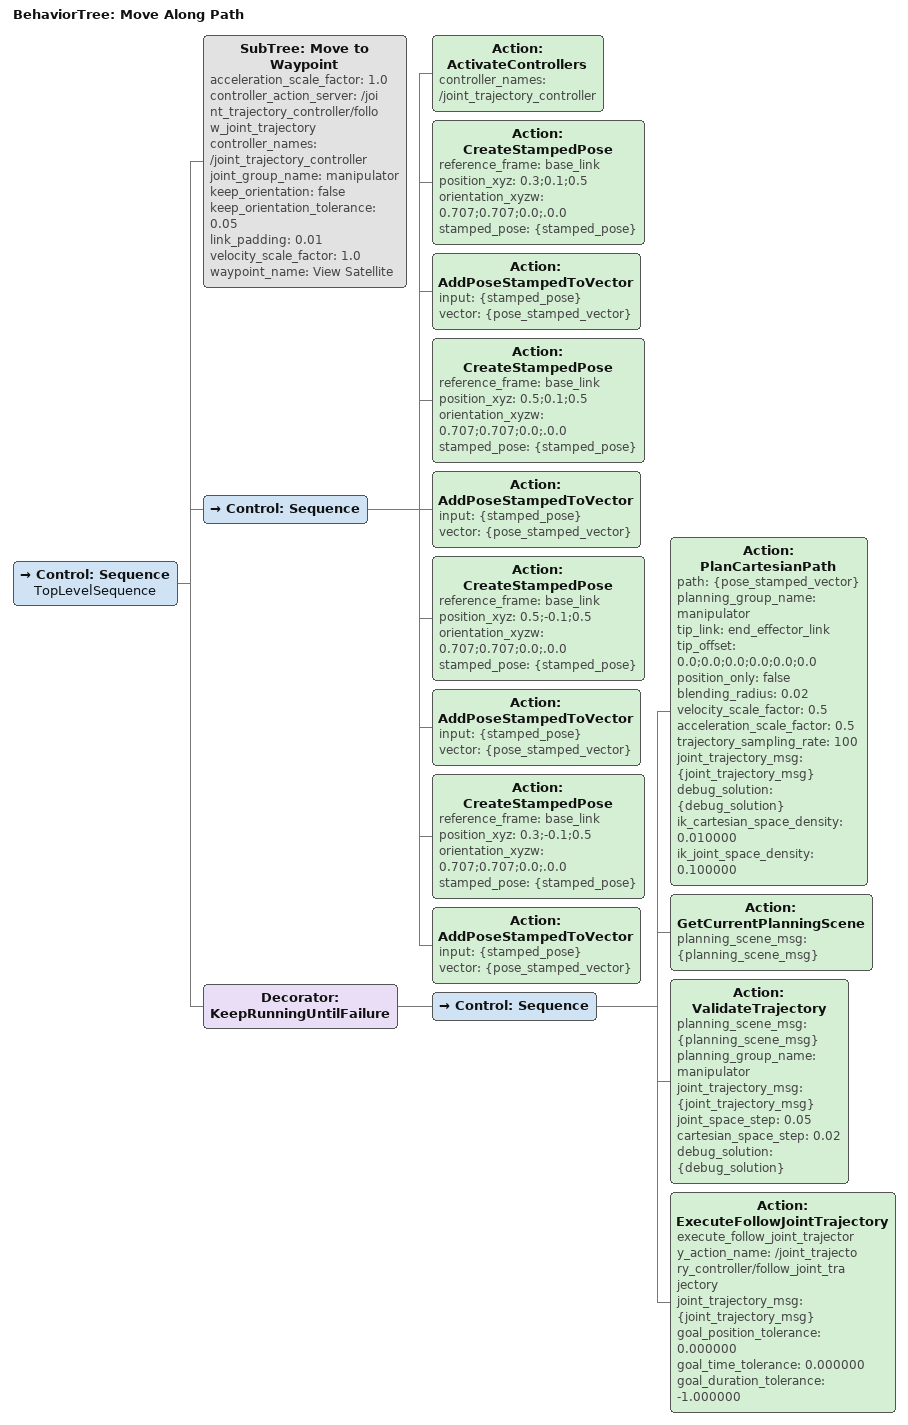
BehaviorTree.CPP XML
<?xml version='1.0' encoding='utf-8'?>
<root BTCPP_format="4" main_tree_to_execute="Move Along Path">
  <BehaviorTree ID="Move Along Path" _description="Moves the robot tip on a rectangular path." _hardcoded="false">
    <Control ID="Sequence" name="TopLevelSequence">
      <SubTree ID="Move to Waypoint" acceleration_scale_factor="1.0" controller_action_server="/joint_trajectory_controller/follow_joint_trajectory" controller_names="/joint_trajectory_controller" joint_group_name="manipulator" keep_orientation="false" keep_orientation_tolerance="0.05" link_padding="0.01" velocity_scale_factor="1.0" waypoint_name="View Satellite"/>
      <Control ID="Sequence">
        <Action ID="ActivateControllers" controller_names="/joint_trajectory_controller"/>
        <Action ID="CreateStampedPose" reference_frame="base_link" position_xyz="0.3;0.1;0.5" orientation_xyzw="0.707;0.707;0.0;.0.0" stamped_pose="{stamped_pose}"/>
        <Action ID="AddPoseStampedToVector" input="{stamped_pose}" vector="{pose_stamped_vector}"/>
        <Action ID="CreateStampedPose" reference_frame="base_link" position_xyz="0.5;0.1;0.5" orientation_xyzw="0.707;0.707;0.0;.0.0" stamped_pose="{stamped_pose}"/>
        <Action ID="AddPoseStampedToVector" input="{stamped_pose}" vector="{pose_stamped_vector}"/>
        <Action ID="CreateStampedPose" reference_frame="base_link" position_xyz="0.5;-0.1;0.5" orientation_xyzw="0.707;0.707;0.0;.0.0" stamped_pose="{stamped_pose}"/>
        <Action ID="AddPoseStampedToVector" input="{stamped_pose}" vector="{pose_stamped_vector}"/>
        <Action ID="CreateStampedPose" reference_frame="base_link" position_xyz="0.3;-0.1;0.5" orientation_xyzw="0.707;0.707;0.0;.0.0" stamped_pose="{stamped_pose}"/>
        <Action ID="AddPoseStampedToVector" input="{stamped_pose}" vector="{pose_stamped_vector}"/>
      </Control>
      <Decorator ID="KeepRunningUntilFailure">
        <Control ID="Sequence">
          <Action ID="PlanCartesianPath" path="{pose_stamped_vector}" planning_group_name="manipulator" tip_link="end_effector_link" tip_offset="0.0;0.0;0.0;0.0;0.0;0.0" position_only="false" blending_radius="0.02" velocity_scale_factor="0.5" acceleration_scale_factor="0.5" trajectory_sampling_rate="100" joint_trajectory_msg="{joint_trajectory_msg}" debug_solution="{debug_solution}" ik_cartesian_space_density="0.010000" ik_joint_space_density="0.100000"/>
          <Action ID="GetCurrentPlanningScene" planning_scene_msg="{planning_scene_msg}"/>
          <Action ID="ValidateTrajectory" planning_scene_msg="{planning_scene_msg}" planning_group_name="manipulator" joint_trajectory_msg="{joint_trajectory_msg}" joint_space_step="0.05" cartesian_space_step="0.02" debug_solution="{debug_solution}"/>
          <Action ID="ExecuteFollowJointTrajectory" execute_follow_joint_trajectory_action_name="/joint_trajectory_controller/follow_joint_trajectory" joint_trajectory_msg="{joint_trajectory_msg}" goal_position_tolerance="0.000000" goal_time_tolerance="0.000000" goal_duration_tolerance="-1.000000"/>
        </Control>
      </Decorator>
    </Control>
  </BehaviorTree>
</root>
